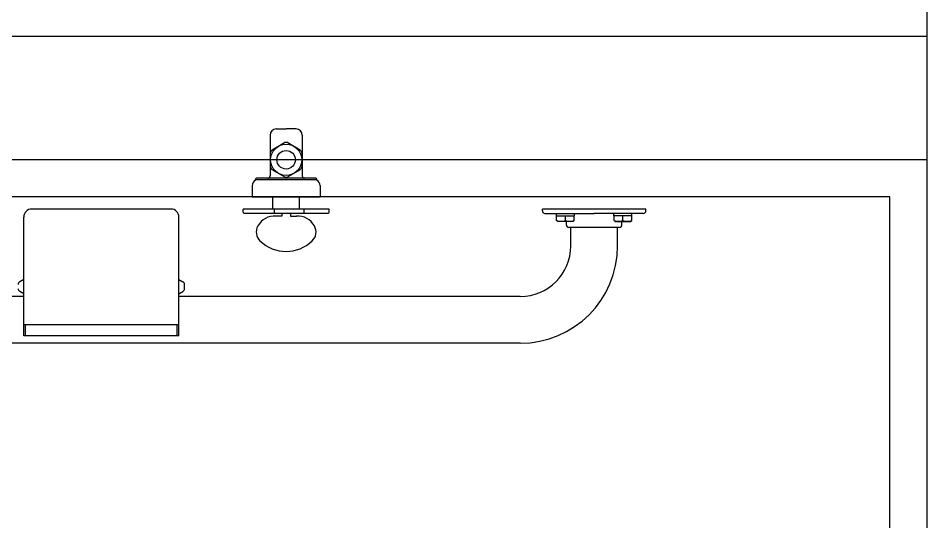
# Model space of a CAD drawing. Header units: millimetres. Extents: x 16332047 to 33387680, y -14835522 to -7015081.
# Drawn here: x 16456593 to 16457331, y -7471201 to -7470792 of the extents above; entities that cross this region are included whole.
import ezdxf

# ---------------------------------------------------------------- set-up
doc = ezdxf.new("R2010")
doc.units = ezdxf.units.MM
doc.header["$LTSCALE"] = 300
doc.header["$MEASUREMENT"] = 0
doc.layers.add('arch', color=255, linetype='CONTINUOUS', lineweight=25)

msp = doc.modelspace()

# ---------------------------------------------------------------- linework, layer by layer
at = {"layer": 'arch'}
for p, q in [((16457330.92, -7469616.71), (16457330.92, -7472766.71)), ((16457330.92, -7470806.71), (16455370.92, -7470806.71)), ((16456802.92, -7470881.71), (16456810.92, -7470881.71)), ((16456818.92, -7470881.71), (16456810.92, -7470881.71)), ((16456797.92, -7470886.71), (16456797.92, -7470919.71)), ((16456823.92, -7470886.71), (16456823.92, -7470919.71)), ((16456799.52, -7470898.59), (16456809.59, -7470892.77)), ((16456812.25, -7470892.77), (16456822.33, -7470898.59)), ((16456798.19, -7470912.52), (16456798.19, -7470900.89)), ((16456823.66, -7470900.89), (16456823.66, -7470912.52)), ((16457330.92, -7470906.71), (16455370.92, -7470906.71)), ((16456809.59, -7470920.64), (16456799.52, -7470914.83)), ((16456822.33, -7470914.83), (16456812.25, -7470920.64)), ((16456785.92, -7470922.71), (16456835.92, -7470922.71)), ((16456785.92, -7470923.38), (16456785.92, -7470922.71)), ((16456834.92, -7470921.71), (16456786.92, -7470921.71)), ((16456835.92, -7470923.38), (16456835.92, -7470922.71)), ((16456783.42, -7470927.71), (16456783.42, -7470936.71)), ((16456838.42, -7470927.71), (16456838.42, -7470936.71)), ((16457300.92, -7470936.71), (16455400.92, -7470936.71)), ((16456783.42, -7470936.71), (16456838.42, -7470936.71)), ((16456800.17, -7470946.71), (16456800.17, -7470936.71)), ((16456821.67, -7470946.71), (16456821.67, -7470936.71)), ((16457300.94, -7472536.71), (16457300.92, -7470936.71)), ((16456717.42, -7470946.71), (16456604.42, -7470946.71)), ((16456845.92, -7470946.71), (16456775.92, -7470946.71)), ((16456775.92, -7470949.21), (16456775.92, -7470946.71)), ((16456801.27, -7470946.71), (16456801.27, -7470950.21)), ((16456825.42, -7470950.21), (16456825.42, -7470946.71)), ((16456845.92, -7470949.21), (16456845.92, -7470946.71)), ((16457102.92, -7470946.71), (16457018.92, -7470946.71)), ((16457018.92, -7470948.21), (16457018.92, -7470946.71)), ((16457102.92, -7470948.21), (16457102.92, -7470946.71)), ((16456597.92, -7471049.71), (16456597.92, -7470953.21)), ((16456723.92, -7471049.71), (16456723.92, -7470953.21)), ((16456844.92, -7470950.21), (16456776.92, -7470950.21)), ((16456807.52, -7470952.4), (16456802.52, -7470952.4)), ((16456814.32, -7470950.21), (16456807.52, -7470950.21)), ((16456807.52, -7470950.21), (16456807.52, -7470952.4)), ((16456814.32, -7470950.21), (16456814.32, -7470952.4)), ((16456814.32, -7470952.4), (16456819.32, -7470952.4)), ((16457020.92, -7470950.21), (16457060.92, -7470950.21)), ((16457030.34, -7470952.21), (16457030.34, -7470950.21)), ((16457030.34, -7470952.21), (16457044.84, -7470952.21)), ((16457030.37, -7470956.15), (16457030.37, -7470952.21)), ((16457037.59, -7470956.15), (16457037.59, -7470952.21)), ((16457044.8, -7470956.15), (16457044.8, -7470952.21)), ((16457044.84, -7470952.21), (16457044.84, -7470950.21)), ((16457100.92, -7470950.21), (16457060.92, -7470950.21)), ((16457077.01, -7470952.21), (16457077.01, -7470950.21)), ((16457091.51, -7470952.21), (16457077.01, -7470952.21)), ((16457077.04, -7470956.15), (16457077.04, -7470952.21)), ((16457084.26, -7470956.15), (16457084.26, -7470952.21)), ((16457091.47, -7470956.15), (16457091.47, -7470952.21)), ((16457091.51, -7470952.21), (16457091.51, -7470950.21)), ((16457031.34, -7470956.71), (16457030.37, -7470956.15)), ((16457043.84, -7470956.71), (16457031.34, -7470956.71)), ((16457038.42, -7470959.71), (16457038.42, -7470956.71)), ((16457081.42, -7470961.71), (16457040.42, -7470961.71)), ((16457041.92, -7470976.71), (16457041.92, -7470961.71)), ((16457043.84, -7470956.71), (16457044.8, -7470956.15)), ((16457078.01, -7470956.71), (16457077.04, -7470956.15)), ((16457078.01, -7470956.71), (16457090.51, -7470956.71)), ((16457079.92, -7470976.71), (16457079.92, -7470961.71)), ((16457083.42, -7470959.71), (16457083.42, -7470956.71)), ((16457090.51, -7470956.71), (16457091.47, -7470956.15)), ((16456597.92, -7471003.96), (16456594.67, -7471005.83)), ((16456723.92, -7471003.96), (16456727.17, -7471005.83)), ((16456597.92, -7471015.46), (16456594.67, -7471013.58)), ((16456723.92, -7471015.46), (16456727.17, -7471013.58)), ((16456728.42, -7471011.42), (16456728.42, -7471008)), ((16456597.92, -7471017.71), (16456479.92, -7471017.71)), ((16457000.92, -7471017.71), (16456723.92, -7471017.71)), ((16456723.92, -7471040.71), (16456597.92, -7471040.71)), ((16456599.42, -7471049.71), (16456599.42, -7471040.71)), ((16456722.42, -7471049.71), (16456722.42, -7471040.71)), ((16456723.92, -7471049.71), (16456597.92, -7471049.71)), ((16457000.92, -7471055.71), (16456460.92, -7471055.71))]:
    msp.add_line(p, q, dxfattribs=at)
for radius in [12.73, 7.5]:
    msp.add_circle((16456810.92, -7470906.71), radius, dxfattribs=at)
for centre, radius, start, end in [((16456802.92, -7470886.71), 5, 90, 180), ((16456818.92, -7470886.71), 5, 0, 90), ((16456810.92, -7470906.71), 14, 84.54755, 95.45245), ((16456810.92, -7470906.71), 14, 144.54755, 155.45245), ((16456810.92, -7470906.71), 14, 24.54755, 35.45245), ((16456810.92, -7470906.71), 14, 204.54755, 215.45245), ((16456810.92, -7470906.71), 14, 324.54755, 335.45245), ((16456788.42, -7470927.71), 5, 120, 180), ((16456786.92, -7470922.71), 1, 90, 180), ((16456795.92, -7470919.71), 2, 270, 0), ((16456810.92, -7470906.71), 14, 264.54755, 275.45245), ((16456825.92, -7470919.71), 2, 180, 270), ((16456834.92, -7470922.71), 1, 0, 90), ((16456833.42, -7470927.71), 5, 0, 60), ((16456604.42, -7470953.21), 6.5, 90, 180), ((16456717.42, -7470953.21), 6.5, 0, 90), ((16457020.92, -7470948.21), 2, 180, 270), ((16457100.92, -7470948.21), 2, 270, 0), ((16456776.92, -7470949.21), 1, 180, 270), ((16456801.76, -7470968.22), 15.84, 87.23129, 150.6747), ((16456820.09, -7470968.22), 15.84, 29.3253, 92.76871), ((16456844.92, -7470949.21), 1, 270, 0), ((16456796.67, -7470965.36), 10, 150.6747, 225.74717), ((16456825.17, -7470965.36), 10, 314.25283, 29.3253), ((16457033.98, -7470944.77), 11.93, 252.40163, 287.59837), ((16457041.19, -7470944.77), 11.93, 252.40163, 287.59837), ((16457040.42, -7470959.71), 2, 180, 270), ((16457080.65, -7470944.77), 11.93, 252.40163, 287.59837), ((16457081.42, -7470959.71), 2, 270, 0), ((16457087.86, -7470944.77), 11.93, 252.40163, 287.59837), ((16456810.92, -7470950.73), 30.42, 225.74717, 314.25283), ((16457000.92, -7470976.71), 79, 270, 0), ((16457000.92, -7470976.71), 41, 270, 0), ((16456595.92, -7471008), 2.5, 120, 180), ((16456725.92, -7471008), 2.5, 0, 60), ((16456595.92, -7471011.42), 2.5, 180, 240), ((16456725.92, -7471011.42), 2.5, 300, 0)]:
    msp.add_arc(centre, radius, start, end, dxfattribs=at)

doc.saveas('drawing.dxf')
